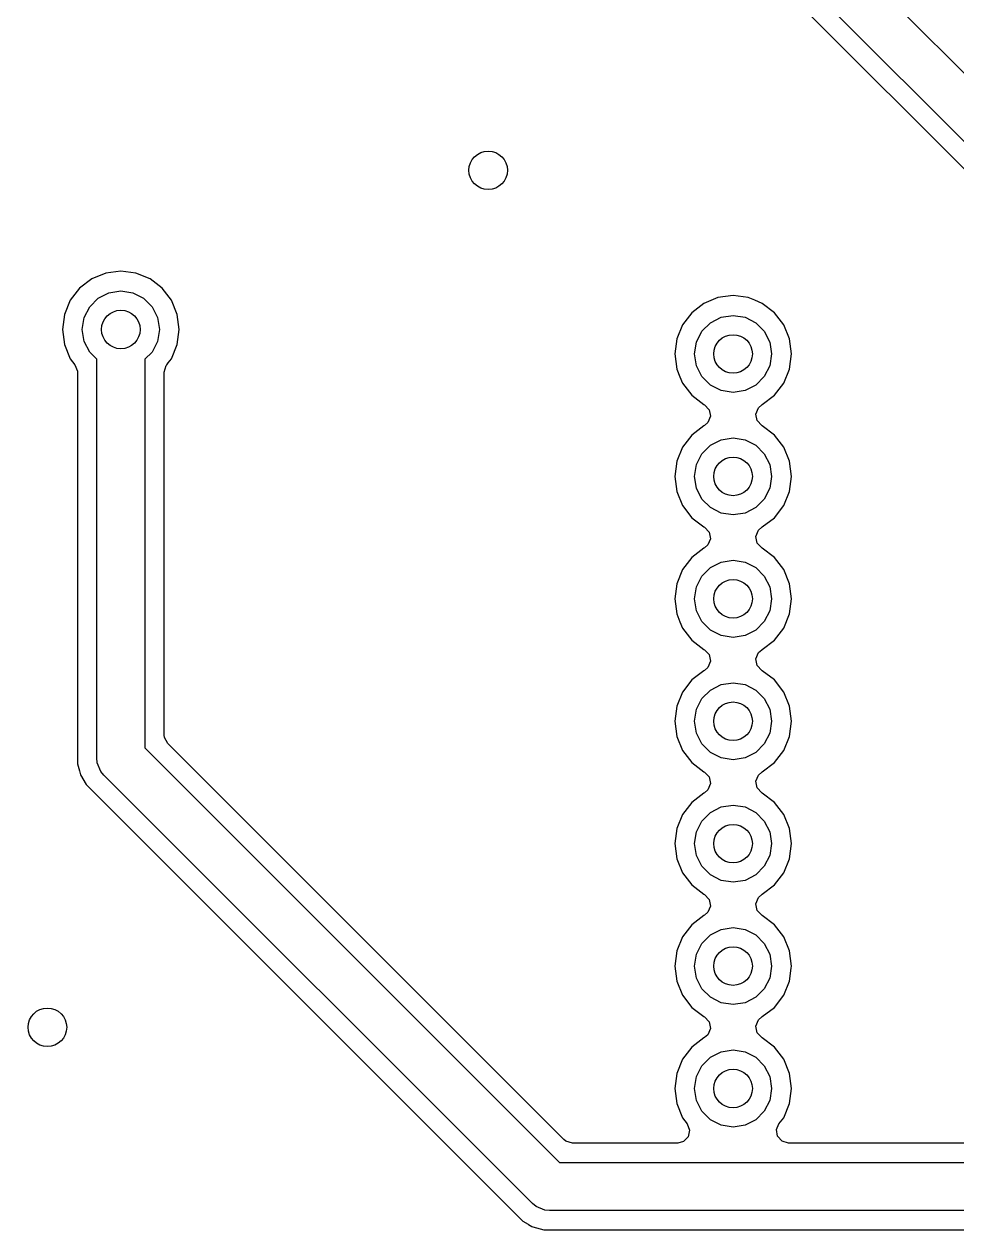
# Model space of a CAD drawing. Extents: x 116 to 183, y -128 to -37.6.
# Drawn here: x 158.13 to 167.8, y -74.87 to -62.36 of the extents above; entities that cross this region are included whole.
import ezdxf

# ---------------------------------------------------------------- set-up
doc = ezdxf.new("R2010")
doc.units = 0
doc.layers.add('BLACK', color=7, linetype='CONTINUOUS')

msp = doc.modelspace()

# ---------------------------------------------------------------- linework, layer by layer
at = {"layer": 'BLACK', "linetype": 'CONTINUOUS'}
for p, q in [((163.064, -58.062446), (169.267554, -64.266)), ((168.987223, -64.692777), (162.637223, -58.342777)), ((162.453511, -58.442614), (168.887386, -64.876489)), ((158.82816, -65.007463), (158.702718, -65.103718)), ((158.974237, -64.946956), (158.82816, -65.007463)), ((158.974239, -64.946955), (158.974237, -64.946956)), ((159.130999, -64.926318), (158.974239, -64.946955)), ((159.131001, -64.926318), (159.130999, -64.926318)), ((159.28776, -64.946955), (159.131001, -64.926318)), ((159.287762, -64.946956), (159.28776, -64.946955)), ((159.433841, -65.007464), (159.287762, -64.946956)), ((159.559282, -65.103718), (159.433841, -65.007464)), ((158.702718, -65.103718), (158.606463, -65.22916)), ((158.895886, -65.208393), (159.007393, -65.151577)), ((159.007393, -65.151577), (159.131, -65.132)), ((159.131, -65.132), (159.254607, -65.151577)), ((159.254607, -65.151577), (159.366114, -65.208393)), ((159.655536, -65.229159), (159.559282, -65.103718)), ((158.606463, -65.22916), (158.545956, -65.375237)), ((158.807393, -65.296886), (158.895886, -65.208393)), ((159.366114, -65.208393), (159.454607, -65.296886)), ((159.716044, -65.375238), (159.655536, -65.229159)), ((165.17816, -65.261463), (165.052718, -65.357718)), ((165.324237, -65.200956), (165.17816, -65.261463)), ((165.324239, -65.200955), (165.324237, -65.200956)), ((165.480999, -65.180318), (165.324239, -65.200955)), ((165.481001, -65.180318), (165.480999, -65.180318)), ((165.63776, -65.200955), (165.481001, -65.180318)), ((165.637762, -65.200956), (165.63776, -65.200955)), ((165.705852, -65.22916), (165.637762, -65.200956)), ((165.783841, -65.261464), (165.705852, -65.22916)), ((165.909282, -65.357718), (165.783841, -65.261464)), ((158.545955, -65.375239), (158.525318, -65.531998)), ((158.545956, -65.375237), (158.545955, -65.375239)), ((158.731, -65.532), (158.750577, -65.408393)), ((158.750577, -65.408393), (158.807393, -65.296886)), ((159.454607, -65.296886), (159.511423, -65.408393)), ((159.511423, -65.408393), (159.531, -65.532)), ((159.736682, -65.532), (159.716044, -65.375238)), ((165.052718, -65.357718), (164.956463, -65.48316)), ((165.245886, -65.462393), (165.357393, -65.405577)), ((165.357393, -65.405577), (165.481, -65.386)), ((165.481, -65.386), (165.604607, -65.405577)), ((165.604607, -65.405577), (165.716114, -65.462393)), ((166.005536, -65.483159), (165.909282, -65.357718)), ((158.525318, -65.531998), (158.525318, -65.532001)), ((158.525318, -65.532001), (158.545955, -65.68876)), ((158.750577, -65.655607), (158.731, -65.532)), ((159.531, -65.532), (159.511423, -65.655607)), ((159.716044, -65.688762), (159.736682, -65.532)), ((164.956463, -65.48316), (164.895956, -65.629237)), ((165.157393, -65.550886), (165.245886, -65.462393)), ((165.716114, -65.462393), (165.804607, -65.550886)), ((166.066044, -65.629238), (166.005536, -65.483159)), ((158.807393, -65.767114), (158.750577, -65.655607)), ((159.511423, -65.655607), (159.454607, -65.767114)), ((164.895955, -65.629239), (164.875318, -65.785998)), ((164.895956, -65.629237), (164.895955, -65.629239)), ((165.081, -65.786), (165.100577, -65.662393)), ((165.100577, -65.662393), (165.157393, -65.550886)), ((165.804607, -65.550886), (165.861423, -65.662393)), ((165.861423, -65.662393), (165.881, -65.786)), ((166.086682, -65.786), (166.066044, -65.629238)), ((158.545955, -65.68876), (158.545957, -65.688765)), ((158.545957, -65.688765), (158.606461, -65.834836)), ((158.881, -65.840721), (158.807393, -65.767114)), ((159.454607, -65.767114), (159.381, -65.840721)), ((159.655536, -65.834841), (159.716044, -65.688762)), ((164.875318, -65.785998), (164.875318, -65.786001)), ((164.875318, -65.786001), (164.895955, -65.94276)), ((165.100577, -65.909607), (165.081, -65.786)), ((165.881, -65.786), (165.861423, -65.909607)), ((166.066044, -65.942762), (166.086682, -65.786)), ((158.606461, -65.834836), (158.606464, -65.834841)), ((158.606464, -65.834841), (158.654876, -65.897933)), ((158.654876, -65.897933), (158.68007, -65.963102)), ((158.881, -69.977), (158.881, -65.840721)), ((159.381, -65.840721), (159.381, -69.873446)), ((159.5815, -65.973419), (159.601185, -65.90638)), ((159.601185, -65.90638), (159.607124, -65.897933)), ((159.607124, -65.897933), (159.623092, -65.877121)), ((159.623092, -65.877121), (159.655536, -65.834841)), ((165.157393, -66.021114), (165.100577, -65.909607)), ((165.861423, -65.909607), (165.804607, -66.021114)), ((158.68007, -65.963102), (158.6805, -65.973419)), ((158.6805, -65.973419), (158.6805, -70.036309)), ((159.5815, -69.739035), (159.5815, -65.973419)), ((164.895955, -65.94276), (164.895956, -65.942762)), ((164.895956, -65.942762), (164.929383, -66.023463)), ((164.929383, -66.023463), (164.956464, -66.088841)), ((165.245886, -66.109607), (165.157393, -66.021114)), ((165.804607, -66.021114), (165.716114, -66.109607)), ((166.005536, -66.088841), (166.066044, -65.942762)), ((164.956464, -66.088841), (165.052718, -66.214282)), ((165.357393, -66.166423), (165.245886, -66.109607)), ((165.481, -66.186), (165.357393, -66.166423)), ((165.604607, -66.166423), (165.481, -66.186)), ((165.716114, -66.109607), (165.604607, -66.166423)), ((165.909282, -66.214282), (166.005536, -66.088841)), ((165.052718, -66.214282), (165.178159, -66.310536)), ((165.783841, -66.310536), (165.909282, -66.214282)), ((165.178159, -66.310536), (165.178166, -66.310541)), ((165.178166, -66.310541), (165.183487, -66.313613)), ((165.183487, -66.313613), (165.231703, -66.364179)), ((165.231703, -66.364179), (165.244927, -66.432786)), ((165.717072, -66.409218), (165.743037, -66.344352)), ((165.730298, -66.477825), (165.717072, -66.409218)), ((165.743037, -66.344352), (165.778515, -66.31361)), ((165.778515, -66.31361), (165.783828, -66.310541)), ((165.783828, -66.310541), (165.783841, -66.310536)), ((165.178166, -66.531458), (165.052718, -66.627718)), ((165.183487, -66.528387), (165.178166, -66.531458)), ((165.218959, -66.497651), (165.183487, -66.528387)), ((165.244927, -66.432786), (165.218959, -66.497651)), ((165.778515, -66.52839), (165.730298, -66.477825)), ((165.783834, -66.531461), (165.778515, -66.52839)), ((165.783841, -66.531464), (165.783834, -66.531461)), ((165.909282, -66.627718), (165.783841, -66.531464)), ((165.052718, -66.627718), (164.956463, -66.75316)), ((165.357393, -66.675577), (165.481, -66.656)), ((165.481, -66.656), (165.604607, -66.675577)), ((166.005536, -66.753159), (165.909282, -66.627718)), ((164.956463, -66.75316), (164.895956, -66.899237)), ((165.157393, -66.820886), (165.245886, -66.732393)), ((165.245886, -66.732393), (165.357393, -66.675577)), ((165.604607, -66.675577), (165.716114, -66.732393)), ((165.716114, -66.732393), (165.804607, -66.820886)), ((166.066044, -66.899238), (166.005536, -66.753159)), ((164.895955, -66.899239), (164.875318, -67.055998)), ((164.895956, -66.899237), (164.895955, -66.899239)), ((165.100577, -66.932393), (165.157393, -66.820886)), ((165.804607, -66.820886), (165.861423, -66.932393)), ((166.086682, -67.055998), (166.066044, -66.899238)), ((165.081, -67.056), (165.100577, -66.932393)), ((165.861423, -66.932393), (165.881, -67.056)), ((164.875318, -67.055998), (164.875318, -67.056001)), ((164.875318, -67.056001), (164.895955, -67.21276)), ((165.100577, -67.179607), (165.081, -67.056)), ((165.881, -67.056), (165.861423, -67.179607)), ((166.066044, -67.212762), (166.086682, -67.056)), ((166.086682, -67.056), (166.086682, -67.055998)), ((164.895955, -67.21276), (164.895956, -67.212762)), ((164.895956, -67.212762), (164.956464, -67.358841)), ((165.157393, -67.291114), (165.100577, -67.179607)), ((165.245886, -67.379607), (165.157393, -67.291114)), ((165.804607, -67.291114), (165.716114, -67.379607)), ((165.861423, -67.179607), (165.804607, -67.291114)), ((166.005536, -67.358841), (166.066044, -67.212762)), ((164.956464, -67.358841), (165.052718, -67.484282)), ((165.357393, -67.436423), (165.245886, -67.379607)), ((165.716114, -67.379607), (165.604607, -67.436423)), ((165.909282, -67.484282), (166.005536, -67.358841)), ((165.052718, -67.484282), (165.178159, -67.580536)), ((165.481, -67.456), (165.357393, -67.436423)), ((165.604607, -67.436423), (165.481, -67.456)), ((165.783841, -67.580536), (165.909282, -67.484282)), ((165.178159, -67.580536), (165.178166, -67.580541)), ((165.178166, -67.580541), (165.183487, -67.583613)), ((165.183487, -67.583613), (165.231703, -67.634179)), ((165.231703, -67.634179), (165.244927, -67.702786)), ((165.717072, -67.679218), (165.743037, -67.614352)), ((165.743037, -67.614352), (165.778515, -67.58361)), ((165.778515, -67.58361), (165.783828, -67.580541)), ((165.783828, -67.580541), (165.783841, -67.580536)), ((165.218959, -67.767651), (165.183487, -67.798387)), ((165.244927, -67.702786), (165.218959, -67.767651)), ((165.730298, -67.747825), (165.717072, -67.679218)), ((165.778515, -67.79839), (165.730298, -67.747825)), ((165.052718, -67.897718), (164.956463, -68.02316)), ((165.178166, -67.801458), (165.052718, -67.897718)), ((165.183487, -67.798387), (165.178166, -67.801458)), ((165.783834, -67.801461), (165.778515, -67.79839)), ((165.783841, -67.801464), (165.783834, -67.801461)), ((165.909282, -67.897718), (165.783841, -67.801464)), ((166.005536, -68.023159), (165.909282, -67.897718)), ((164.956463, -68.02316), (164.895956, -68.169237)), ((165.157393, -68.090886), (165.245886, -68.002393)), ((165.245886, -68.002393), (165.357393, -67.945577)), ((165.357393, -67.945577), (165.481, -67.926)), ((165.481, -67.926), (165.604607, -67.945577)), ((165.604607, -67.945577), (165.716114, -68.002393)), ((165.716114, -68.002393), (165.804607, -68.090886)), ((166.066044, -68.169238), (166.005536, -68.023159)), ((164.895955, -68.169239), (164.875318, -68.325998)), ((164.895956, -68.169237), (164.895955, -68.169239)), ((165.100577, -68.202393), (165.157393, -68.090886)), ((165.804607, -68.090886), (165.861423, -68.202393)), ((166.086682, -68.326), (166.066044, -68.169238)), ((165.081, -68.326), (165.100577, -68.202393)), ((165.861423, -68.202393), (165.881, -68.326)), ((164.875318, -68.325998), (164.875318, -68.326001)), ((164.875318, -68.326001), (164.895955, -68.48276)), ((165.100577, -68.449607), (165.081, -68.326)), ((165.881, -68.326), (165.861423, -68.449607)), ((166.066044, -68.482762), (166.086682, -68.326)), ((164.895955, -68.48276), (164.895956, -68.482762)), ((164.895956, -68.482762), (164.929383, -68.563463)), ((165.157393, -68.561114), (165.100577, -68.449607)), ((165.861423, -68.449607), (165.804607, -68.561114)), ((166.005536, -68.628841), (166.066044, -68.482762)), ((164.929383, -68.563463), (164.956464, -68.628841)), ((164.956464, -68.628841), (165.052718, -68.754282)), ((165.245886, -68.649607), (165.157393, -68.561114)), ((165.357393, -68.706423), (165.245886, -68.649607)), ((165.716114, -68.649607), (165.604607, -68.706423)), ((165.804607, -68.561114), (165.716114, -68.649607)), ((165.909282, -68.754282), (166.005536, -68.628841)), ((165.052718, -68.754282), (165.178159, -68.850536)), ((165.481, -68.726), (165.357393, -68.706423)), ((165.604607, -68.706423), (165.481, -68.726)), ((165.783841, -68.850536), (165.909282, -68.754282)), ((165.178159, -68.850536), (165.178166, -68.850541)), ((165.178166, -68.850541), (165.183487, -68.853613)), ((165.183487, -68.853613), (165.231703, -68.904179)), ((165.231703, -68.904179), (165.244927, -68.972786)), ((165.717072, -68.949218), (165.743037, -68.884352)), ((165.743037, -68.884352), (165.778515, -68.85361)), ((165.778515, -68.85361), (165.783828, -68.850541)), ((165.783828, -68.850541), (165.783841, -68.850536)), ((165.218959, -69.037651), (165.183487, -69.068387)), ((165.244927, -68.972786), (165.218959, -69.037651)), ((165.730298, -69.017825), (165.717072, -68.949218)), ((165.778515, -69.06839), (165.730298, -69.017825)), ((165.052718, -69.167718), (164.956463, -69.29316)), ((165.178166, -69.071458), (165.052718, -69.167718)), ((165.183487, -69.068387), (165.178166, -69.071458)), ((165.783834, -69.071461), (165.778515, -69.06839)), ((165.783841, -69.071464), (165.783834, -69.071461)), ((165.909282, -69.167718), (165.783841, -69.071464)), ((166.005536, -69.293159), (165.909282, -69.167718)), ((164.956463, -69.29316), (164.895956, -69.439237)), ((165.157393, -69.360886), (165.245886, -69.272393)), ((165.245886, -69.272393), (165.357393, -69.215577)), ((165.357393, -69.215577), (165.481, -69.196)), ((165.481, -69.196), (165.604607, -69.215577)), ((165.604607, -69.215577), (165.716114, -69.272393)), ((165.716114, -69.272393), (165.804607, -69.360886)), ((166.066044, -69.439238), (166.005536, -69.293159)), ((165.100577, -69.472393), (165.157393, -69.360886)), ((165.804607, -69.360886), (165.861423, -69.472393)), ((164.895955, -69.439239), (164.875318, -69.595998)), ((164.895956, -69.439237), (164.895955, -69.439239)), ((165.081, -69.596), (165.100577, -69.472393)), ((165.861423, -69.472393), (165.881, -69.596)), ((166.086682, -69.596), (166.066044, -69.439238)), ((164.875318, -69.595998), (164.875318, -69.596001)), ((164.875318, -69.596001), (164.895955, -69.75276)), ((165.100577, -69.719607), (165.081, -69.596)), ((165.881, -69.596), (165.861423, -69.719607)), ((166.066044, -69.752762), (166.086682, -69.596)), ((159.584334, -69.765393), (159.5815, -69.739035)), ((159.617819, -69.826716), (159.584334, -69.765393)), ((164.895955, -69.75276), (164.895956, -69.752762)), ((164.895956, -69.752762), (164.956464, -69.898841)), ((165.157393, -69.831114), (165.100577, -69.719607)), ((165.861423, -69.719607), (165.804607, -69.831114)), ((166.005536, -69.898841), (166.066044, -69.752762)), ((159.381, -69.873446), (163.679553, -74.172)), ((163.726284, -73.935181), (159.617819, -69.826716)), ((164.956464, -69.898841), (165.052718, -70.024282)), ((165.245886, -69.919607), (165.157393, -69.831114)), ((165.357393, -69.976423), (165.245886, -69.919607)), ((165.716114, -69.919607), (165.604607, -69.976423)), ((165.804607, -69.831114), (165.716114, -69.919607)), ((165.909282, -70.024282), (166.005536, -69.898841)), ((158.6805, -70.036309), (158.700765, -70.111937)), ((158.885804, -70.025773), (158.881, -69.977)), ((158.923133, -70.115893), (158.885804, -70.025773)), ((165.052718, -70.024282), (165.178159, -70.120536)), ((165.481, -69.996), (165.357393, -69.976423)), ((165.604607, -69.976423), (165.481, -69.996)), ((165.783841, -70.120536), (165.909282, -70.024282)), ((158.700765, -70.111937), (158.700764, -70.111937)), ((158.700764, -70.111937), (158.700765, -70.111939)), ((158.700765, -70.111939), (158.711199, -70.150883)), ((158.711199, -70.150883), (158.7112, -70.150885)), ((158.7112, -70.150885), (158.711201, -70.150887)), ((158.711201, -70.150887), (158.770511, -70.253614)), ((158.923137, -70.115897), (158.923133, -70.115893)), ((158.954223, -70.153777), (158.923137, -70.115897)), ((163.399223, -74.598776), (158.954223, -70.153777)), ((165.178159, -70.120536), (165.178166, -70.120541)), ((165.178166, -70.120541), (165.183487, -70.123613)), ((165.183487, -70.123613), (165.231703, -70.174179)), ((165.717072, -70.219218), (165.743037, -70.154352)), ((165.743037, -70.154352), (165.778515, -70.12361)), ((165.778515, -70.12361), (165.783828, -70.120541)), ((165.783828, -70.120541), (165.783841, -70.120536)), ((158.770511, -70.253614), (163.299386, -74.782489)), ((165.244927, -70.242786), (165.218959, -70.307651)), ((165.231703, -70.174179), (165.244927, -70.242786)), ((165.730298, -70.287825), (165.717072, -70.219218)), ((165.778515, -70.33839), (165.730298, -70.287825)), ((165.178166, -70.341458), (165.052718, -70.437718)), ((165.183487, -70.338387), (165.178166, -70.341458)), ((165.218959, -70.307651), (165.183487, -70.338387)), ((165.783834, -70.341461), (165.778515, -70.33839)), ((165.783841, -70.341464), (165.783834, -70.341461)), ((165.909282, -70.437718), (165.783841, -70.341464)), ((165.052718, -70.437718), (164.956463, -70.56316)), ((165.157393, -70.630886), (165.245886, -70.542393)), ((165.245886, -70.542393), (165.357393, -70.485577)), ((165.357393, -70.485577), (165.481, -70.466)), ((165.481, -70.466), (165.604607, -70.485577)), ((165.604607, -70.485577), (165.716114, -70.542393)), ((165.716114, -70.542393), (165.804607, -70.630886)), ((166.005536, -70.563159), (165.909282, -70.437718)), ((164.956463, -70.56316), (164.895956, -70.709237)), ((165.100577, -70.742393), (165.157393, -70.630886)), ((165.804607, -70.630886), (165.861423, -70.742393)), ((166.066044, -70.709238), (166.005536, -70.563159)), ((164.895955, -70.709239), (164.875318, -70.865998)), ((164.895956, -70.709237), (164.895955, -70.709239)), ((165.081, -70.866), (165.100577, -70.742393)), ((165.861423, -70.742393), (165.881, -70.866)), ((166.086682, -70.866), (166.066044, -70.709238)), ((164.875318, -70.865998), (164.875318, -70.866001)), ((164.875318, -70.866001), (164.895955, -71.02276)), ((165.100577, -70.989607), (165.081, -70.866)), ((165.881, -70.866), (165.861423, -70.989607)), ((166.066044, -71.022762), (166.086682, -70.866)), ((164.895955, -71.02276), (164.895956, -71.022762)), ((164.895956, -71.022762), (164.95571, -71.167022)), ((165.157393, -71.101114), (165.100577, -70.989607)), ((165.861423, -70.989607), (165.804607, -71.101114)), ((166.005536, -71.168841), (166.066044, -71.022762)), ((164.95571, -71.167022), (164.956464, -71.168841)), ((164.956464, -71.168841), (165.052718, -71.294282)), ((165.245886, -71.189607), (165.157393, -71.101114)), ((165.804607, -71.101114), (165.716114, -71.189607)), ((165.909282, -71.294282), (166.005536, -71.168841)), ((165.052718, -71.294282), (165.178159, -71.390536)), ((165.357393, -71.246423), (165.245886, -71.189607)), ((165.481, -71.266), (165.357393, -71.246423)), ((165.604607, -71.246423), (165.481, -71.266)), ((165.716114, -71.189607), (165.604607, -71.246423)), ((165.783841, -71.390536), (165.909282, -71.294282)), ((165.178159, -71.390536), (165.178166, -71.390541)), ((165.178166, -71.390541), (165.183487, -71.393613)), ((165.183487, -71.393613), (165.231703, -71.444179)), ((165.743037, -71.424352), (165.778515, -71.39361)), ((165.778515, -71.39361), (165.783828, -71.390541)), ((165.783828, -71.390541), (165.783841, -71.390536)), ((165.244927, -71.512786), (165.218959, -71.577651)), ((165.231703, -71.444179), (165.244927, -71.512786)), ((165.717072, -71.489218), (165.743037, -71.424352)), ((165.730298, -71.557825), (165.717072, -71.489218)), ((165.178166, -71.611458), (165.052718, -71.707718)), ((165.183487, -71.608387), (165.178166, -71.611458)), ((165.218959, -71.577651), (165.183487, -71.608387)), ((165.778515, -71.60839), (165.730298, -71.557825)), ((165.783834, -71.611461), (165.778515, -71.60839)), ((165.783841, -71.611464), (165.783834, -71.611461)), ((165.909282, -71.707718), (165.783841, -71.611464)), ((165.052718, -71.707718), (164.956463, -71.83316)), ((165.245886, -71.812393), (165.357393, -71.755577)), ((165.357393, -71.755577), (165.481, -71.736)), ((165.481, -71.736), (165.604607, -71.755577)), ((165.604607, -71.755577), (165.716114, -71.812393)), ((166.005536, -71.833159), (165.909282, -71.707718)), ((164.956463, -71.83316), (164.895956, -71.979237)), ((165.100577, -72.012393), (165.157393, -71.900886)), ((165.157393, -71.900886), (165.245886, -71.812393)), ((165.716114, -71.812393), (165.804607, -71.900886)), ((165.804607, -71.900886), (165.861423, -72.012393)), ((166.066044, -71.979238), (166.005536, -71.833159)), ((164.895955, -71.979239), (164.875318, -72.135998)), ((164.895956, -71.979237), (164.895955, -71.979239)), ((165.081, -72.136), (165.100577, -72.012393)), ((165.861423, -72.012393), (165.881, -72.136)), ((166.066044, -71.979239), (166.066044, -71.979238)), ((166.086682, -72.135998), (166.066044, -71.979239)), ((164.875318, -72.135998), (164.875318, -72.136001)), ((164.875318, -72.136001), (164.895955, -72.29276)), ((165.100577, -72.259607), (165.081, -72.136)), ((165.881, -72.136), (165.861423, -72.259607)), ((166.066044, -72.292762), (166.083731, -72.158416)), ((166.083731, -72.158416), (166.086682, -72.136001)), ((166.086682, -72.136001), (166.086682, -72.135998)), ((164.895955, -72.29276), (164.895956, -72.292762)), ((164.895956, -72.292762), (164.956464, -72.438841)), ((165.157393, -72.371114), (165.100577, -72.259607)), ((165.861423, -72.259607), (165.804607, -72.371114)), ((166.005536, -72.438841), (166.066044, -72.292762)), ((165.245886, -72.459607), (165.157393, -72.371114)), ((165.804607, -72.371114), (165.716114, -72.459607)), ((164.956464, -72.438841), (165.052718, -72.564282)), ((165.357393, -72.516423), (165.245886, -72.459607)), ((165.481, -72.536), (165.357393, -72.516423)), ((165.604607, -72.516423), (165.481, -72.536)), ((165.716114, -72.459607), (165.604607, -72.516423)), ((165.909282, -72.564282), (166.005536, -72.438841)), ((165.052718, -72.564282), (165.178159, -72.660536)), ((165.178159, -72.660536), (165.178166, -72.660541)), ((165.178166, -72.660541), (165.183487, -72.663613)), ((165.183487, -72.663613), (165.231703, -72.714179)), ((165.743037, -72.694352), (165.778515, -72.66361)), ((165.778515, -72.66361), (165.783828, -72.660541)), ((165.783828, -72.660541), (165.783841, -72.660536)), ((165.783841, -72.660536), (165.909282, -72.564282)), ((165.244927, -72.782786), (165.218959, -72.847651)), ((165.231703, -72.714179), (165.244927, -72.782786)), ((165.717072, -72.759218), (165.743037, -72.694352)), ((165.730298, -72.827825), (165.717072, -72.759218)), ((165.178166, -72.881458), (165.052718, -72.977718)), ((165.183487, -72.878387), (165.178166, -72.881458)), ((165.218959, -72.847651), (165.183487, -72.878387)), ((165.778515, -72.87839), (165.730298, -72.827825)), ((165.783834, -72.881461), (165.778515, -72.87839)), ((165.783841, -72.881464), (165.783834, -72.881461)), ((165.909282, -72.977718), (165.783841, -72.881464)), ((165.052718, -72.977718), (164.956463, -73.10316)), ((165.245886, -73.082393), (165.357393, -73.025577)), ((165.357393, -73.025577), (165.481, -73.006)), ((165.481, -73.006), (165.604607, -73.025577)), ((165.604607, -73.025577), (165.716114, -73.082393)), ((166.005536, -73.103159), (165.909282, -72.977718)), ((164.956463, -73.10316), (164.895956, -73.249237)), ((165.100577, -73.282393), (165.157393, -73.170886)), ((165.157393, -73.170886), (165.245886, -73.082393)), ((165.716114, -73.082393), (165.804607, -73.170886)), ((165.804607, -73.170886), (165.861423, -73.282393)), ((166.066044, -73.249238), (166.005536, -73.103159)), ((164.895955, -73.249239), (164.875318, -73.405998)), ((164.895956, -73.249237), (164.895955, -73.249239)), ((165.081, -73.406), (165.100577, -73.282393)), ((165.861423, -73.282393), (165.881, -73.406)), ((166.086682, -73.406), (166.066044, -73.249238)), ((164.875318, -73.405998), (164.875318, -73.406001)), ((164.875318, -73.406001), (164.895955, -73.56276)), ((165.100577, -73.529607), (165.081, -73.406)), ((165.881, -73.406), (165.861423, -73.529607)), ((166.066044, -73.562762), (166.086682, -73.406)), ((165.157393, -73.641114), (165.100577, -73.529607)), ((165.861423, -73.529607), (165.804607, -73.641114)), ((164.895955, -73.56276), (164.895956, -73.562762)), ((164.895956, -73.562762), (164.956464, -73.708842)), ((165.245886, -73.729607), (165.157393, -73.641114)), ((165.804607, -73.641114), (165.716114, -73.729607)), ((166.005536, -73.708841), (166.066044, -73.562762)), ((164.956464, -73.708842), (165.004938, -73.772014)), ((165.004938, -73.772014), (165.030132, -73.837183)), ((165.357393, -73.786423), (165.245886, -73.729607)), ((165.481, -73.806), (165.357393, -73.786423)), ((165.604607, -73.786423), (165.481, -73.806)), ((165.716114, -73.729607), (165.604607, -73.786423)), ((165.9327, -73.829853), (165.957062, -73.772014)), ((165.957062, -73.772014), (166.005535, -73.708842)), ((166.005534, -73.708842), (166.005536, -73.708841)), ((166.005535, -73.708842), (166.005534, -73.708842)), ((165.016094, -73.905628), (164.96728, -73.955617)), ((165.030132, -73.837183), (165.016094, -73.905628)), ((165.942644, -73.899011), (165.9327, -73.829853)), ((165.988399, -73.951815), (165.942644, -73.899011)), ((163.746926, -73.951815), (163.726284, -73.935181)), ((163.813965, -73.9715), (163.746926, -73.951815)), ((164.906562, -73.9715), (163.813965, -73.9715)), ((164.96728, -73.955617), (164.906562, -73.9715)), ((166.055438, -73.9715), (165.988399, -73.951815)), ((171.256562, -73.9715), (166.055438, -73.9715)), ((163.679553, -74.172), (175.918446, -74.172)), ((163.437102, -74.629862), (163.399223, -74.598776)), ((163.437107, -74.629867), (163.437102, -74.629862)), ((163.527227, -74.667196), (163.437107, -74.629867)), ((163.576, -74.672), (163.527227, -74.667196)), ((176.022, -74.672), (163.576, -74.672)), ((163.299386, -74.782489), (163.355327, -74.814786)), ((163.355327, -74.814786), (163.358693, -74.816729)), ((163.358693, -74.816729), (163.358696, -74.816732)), ((163.358696, -74.816732), (163.392937, -74.8365)), ((163.392937, -74.8365), (163.402114, -74.841799)), ((163.402114, -74.841799), (163.516691, -74.8725)), ((163.516691, -74.8725), (163.516694, -74.8725)), ((163.516694, -74.8725), (169.859456, -74.8725))]:
    msp.add_line(p, q, dxfattribs=at)
at = {"layer": 'BLACK'}
for centre in [(162.941, -63.881), (159.131, -65.532), (165.481, -65.786), (165.481, -67.056), (165.481, -68.326), (165.481, -69.596), (165.481, -70.866), (165.481, -72.136), (158.369, -72.771), (165.481, -73.406)]:
    msp.add_circle(centre, 0.2, dxfattribs=at)
msp.add_arc((149.450502, -71.074296), 33.5, 0, 180, dxfattribs=at)

doc.saveas('drawing.dxf')
